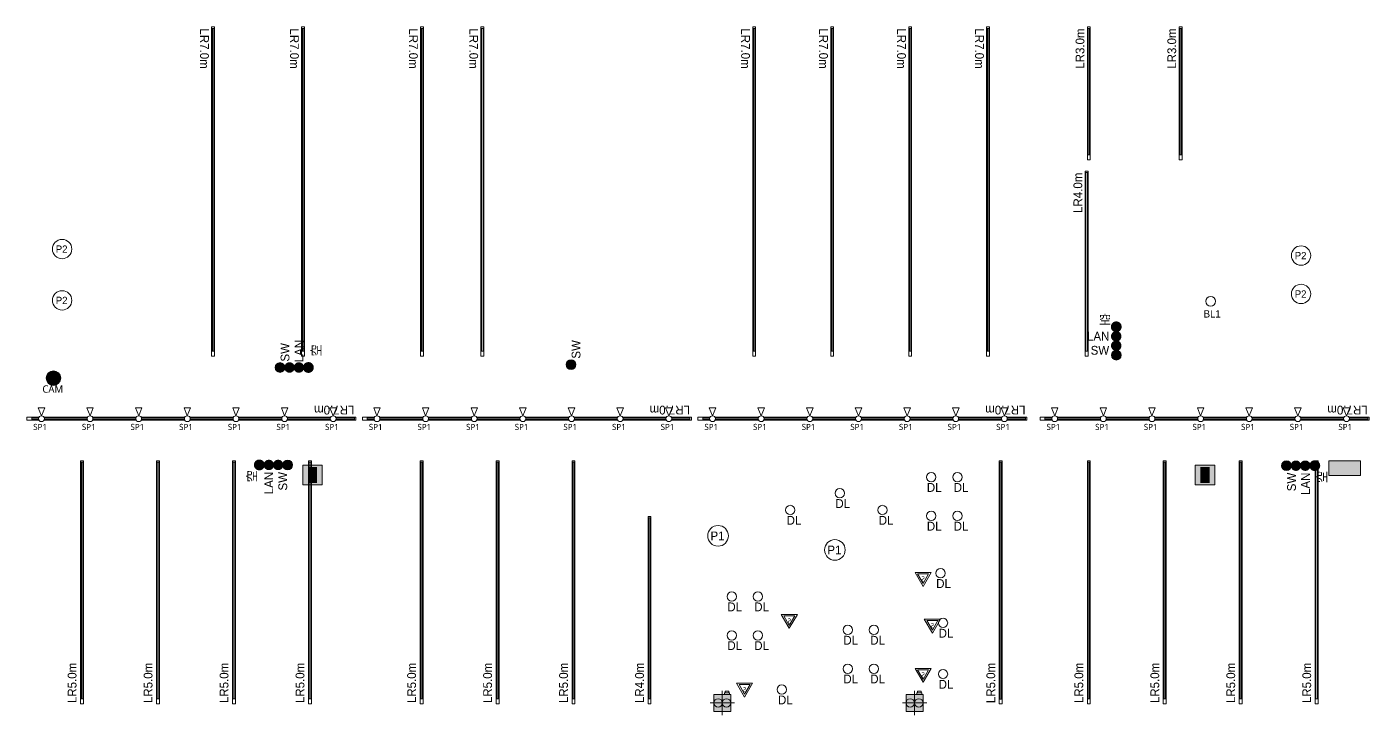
# Model space of a CAD drawing. Header units: millimetres. Extents: x -376000 to 292178, y -193032 to 188048.
# Drawn here: x -204988 to -177388, y 56569 to 70715 of the extents above; entities that cross this region are included whole.
import ezdxf

# ---------------------------------------------------------------- set-up
doc = ezdxf.new("R2010")
doc.units = ezdxf.units.MM
doc.layers.add('04_0.10', color=7, linetype='Continuous', lineweight=9, true_color=0x0099ff)
for name, color, linetype, lineweight in [('07_文字・記号', 7, 'Continuous', 9), ('_セキュリティー (2D)', 7, 'Continuous', 5), ('_天井プロット (2D)', 7, 'Continuous', 5), ('一般', 7, 'Continuous', 5)]:
    doc.layers.add(name, color=color, linetype=linetype, lineweight=lineweight)
doc.styles.add('Yu Gothic UI', font='Yu Gothic UI.ttf')
doc.styles.add('Yu Gothic UI (bold)', font='Yu Gothic UI.ttf')
doc.styles.add('ＭＳ Ｐゴシック', font='MS PGothic.ttf')

# ---------------------------------------------------------------- blocks, each defined once
blk = doc.blocks.new('LR4m')
at = {"layer": '07_文字・記号', "color": 160, "linetype": 'Continuous', "lineweight": 5, "true_color": 0x003dff, "transparency": 33554687, "flags": 128}
for points in [[(48, 4945), (48, 5045), (108, 5045), (108, 4945)], [(48, -1690), (48, 4945), (108, 4945), (108, -1690)], [(62, -1690), (62, 4945), (92, 4945), (92, -1690)], [(48, -1720), (48, -1690), (108, -1690), (108, -1720)]]:
    blk.add_lwpolyline(points, close=True, dxfattribs=at)
at = {"layer": '07_文字・記号', "color": 160, "true_color": 0x003dff, "insert": (257, -1275), "char_height": 180.9, "attachment_point": 5, "rotation": 90, "line_spacing_factor": 1.007907, "style": 'ＭＳ Ｐゴシック'}
blk.add_mtext('LR7.0m', dxfattribs=at)
blk = doc.blocks.new('グループ-1184')
at = {"color": 255}
blk.add_wipeout([(67, 218), (-67, 218), (0, 52)], dxfattribs=at).dxf.layer = '07_文字・記号'
at = {"layer": '07_文字・記号', "color": 160, "true_color": 0x003dff, "flags": 128}
blk.add_lwpolyline([(67, 218), (-67, 218), (0, 52)], close=True, dxfattribs=at)
at = {"color": 255}
blk.add_wipeout([(38, -55), (33, -58), (28, -61), (23, -64), (17, -66), (11, -67), (5, -68), (0, -68), (-6, -68), (-12, -67), (-18, -66), (-23, -64), (-29, -61), (-34, -58), (-38, -54), (-43, -50), (-47, -46), (-50, -41), (-53, -36), (-56, -31), (-58, -25), (-59, -20), (-60, -14), (-60, -8), (-60, -2), (-59, 4), (-57, 10), (-55, 15), (-53, 20), (-50, 25), (-46, 30), (-42, 34), (-38, 38), (-33, 42), (-28, 45), (-23, 47), (-17, 49), (-11, 51), (-5, 51), (0, 52), (6, 51), (12, 50), (18, 49), (23, 47), (29, 44), (34, 41), (38, 38), (43, 34), (47, 29), (50, 25), (53, 20), (56, 14), (58, 9), (59, 3), (60, -3), (60, -9), (60, -15), (59, -20), (57, -26), (55, -32), (53, -37), (50, -42), (46, -47), (42, -51)], dxfattribs=at).dxf.layer = '07_文字・記号'
at = {"layer": '07_文字・記号', "color": 160, "true_color": 0x003dff}
blk.add_circle((0, -8), 60, dxfattribs=at)
blk = doc.blocks.new('照明(スポット)-1')
at = {"layer": '07_文字・記号', "color": 160, "true_color": 0x003dff, "transparency": 33554687, "insert": (-168, -114), "char_height": 125.6, "attachment_point": 1, "line_spacing_factor": 1.03018, "style": 'Yu Gothic UI (bold)'}
blk.add_mtext('SP1', dxfattribs=at)
at = {"layer": '07_文字・記号', "color": 160, "true_color": 0x003dff}
blk.add_blockref('グループ-1184', (0, 0), dxfattribs=at)
blk = doc.blocks.new('換気扇(新規)')
at = {"layer": '07_文字・記号', "linetype": 'Continuous', "lineweight": 0, "true_color": 0x02abea, "transparency": 33554687}
blk.add_hatch(color=140, dxfattribs=at).paths.add_polyline_path([(-175, 175), (175, 175), (175, -175), (-175, -175)])
at = {"layer": '07_文字・記号', "color": 7, "linetype": 'Continuous', "lineweight": 5, "transparency": 33554687}
for p, q in [((0, 250), (0, -250)), ((250, 0), (-250, 0))]:
    blk.add_line(p, q, dxfattribs=at)
at = {"layer": '07_文字・記号', "color": 7, "linetype": 'Continuous', "lineweight": 5, "transparency": 33554687, "flags": 128}
for points in [[(-175, 175), (175, 175), (175, -175), (-175, -175)], [(48, -175), (148, -175), (148, -208), (48, -208)], [(60, -208), (136, -208), (136, -242), (60, -242)]]:
    blk.add_lwpolyline(points, close=True, dxfattribs=at)
at = {"layer": '07_文字・記号', "color": 7, "linetype": 'Continuous', "lineweight": 5, "transparency": 33554687}
for centre in [(-88, 0), (88, 0)]:
    blk.add_circle(centre, 87.5, dxfattribs=at)
blk = doc.blocks.new('人感センサー')
at = {"layer": '07_文字・記号', "color": 160, "true_color": 0x003dff, "flags": 128}
for points in [[(0, -184), (165, 101), (-165, 101)], [(0, -124), (113, 71), (-113, 71)]]:
    blk.add_lwpolyline(points, close=True, dxfattribs=at)
at = {"layer": '07_文字・記号', "color": 160, "true_color": 0x003dff, "insert": (-38, -84), "char_height": 101, "attachment_point": 7, "line_spacing_factor": 1.029757, "style": 'Yu Gothic UI (bold)'}
blk.add_mtext('S', dxfattribs=at)
blk = doc.blocks.new('グループ-1299')
at = {"layer": '07_文字・記号', "color": 160, "linetype": 'Continuous', "lineweight": 5, "true_color": 0x003dff, "transparency": 33554687, "flags": 128}
for points in [[(-183166, 67750), (-183166, 67720), (-183226, 67720), (-183226, 67750)], [(-183166, 67720), (-183166, 64050), (-183226, 64050), (-183226, 67720)], [(-183181, 67720), (-183181, 64050), (-183211, 64050), (-183211, 67720)], [(-183166, 64050), (-183166, 63950), (-183226, 63950), (-183226, 64050)]]:
    blk.add_lwpolyline(points, close=True, dxfattribs=at)
at = {"layer": '07_文字・記号', "color": 160, "true_color": 0x003dff, "insert": (-183376, 67305), "char_height": 180.9, "attachment_point": 5, "rotation": 90, "line_spacing_factor": 1.007907, "style": 'ＭＳ Ｐゴシック'}
blk.add_mtext('LR4.0m', dxfattribs=at)
blk = doc.blocks.new('グループ-1192')
at = {"layer": '07_文字・記号', "color": 160, "linetype": 'Continuous', "lineweight": 5, "true_color": 0x003dff, "transparency": 33554687, "flags": 128}
for points in [[(99, 1365), (99, 1335), (39, 1335), (39, 1365)], [(99, 1335), (99, -1265), (39, -1265), (39, 1335)], [(84, 1335), (84, -1265), (54, -1265), (54, 1335)], [(99, -1265), (99, -1365), (39, -1365), (39, -1265)]]:
    blk.add_lwpolyline(points, close=True, dxfattribs=at)
at = {"layer": '07_文字・記号', "color": 160, "true_color": 0x003dff, "insert": (-111, 920), "char_height": 180.9, "attachment_point": 5, "rotation": 90, "line_spacing_factor": 1.007907, "style": 'ＭＳ Ｐゴシック'}
blk.add_mtext('LR3.0m', dxfattribs=at)
blk = doc.blocks.new('シンボル-4')
at = {"layer": '07_文字・記号', "color": 7}
blk.add_blockref('グループ-1192', (0, 0), dxfattribs=at)
blk = doc.blocks.new('シンボル-7')
at = {"layer": '07_文字・記号', "color": 160, "true_color": 0x0036e9}
blk.add_circle((0, 0), 199, dxfattribs=at)
blk.add_circle((0, 0), 199, dxfattribs=at)
blk.add_circle((0, 0), 199, dxfattribs=at)
blk.add_circle((0, 0), 199, dxfattribs=at)
at = {"layer": '07_文字・記号', "color": 160, "true_color": 0x0036e9, "insert": (-130, 74), "char_height": 150.8, "attachment_point": 1, "line_spacing_factor": 1.006498, "style": 'ＭＳ Ｐゴシック'}
blk.add_mtext('P2', dxfattribs=at)
blk.add_mtext('P2', dxfattribs=at)
blk = doc.blocks.new('グループ-1300')
at = {"layer": '07_文字・記号', "color": 160, "linetype": 'Continuous', "lineweight": 5, "true_color": 0x003dff, "transparency": 33554687, "flags": 128}
for points in [[(-203822, 61796), (-203822, 61766), (-203882, 61766), (-203882, 61796)], [(-203822, 61766), (-203822, 56901), (-203882, 56901), (-203882, 61766)], [(-203837, 61766), (-203837, 56901), (-203867, 56901), (-203867, 61766)], [(-203822, 56901), (-203822, 56801), (-203882, 56801), (-203882, 56901)]]:
    blk.add_lwpolyline(points, close=True, dxfattribs=at)
at = {"layer": '07_文字・記号', "color": 160, "true_color": 0x003dff, "insert": (-204056, 57231), "char_height": 180.9, "attachment_point": 5, "rotation": 90, "line_spacing_factor": 1.007907, "style": 'ＭＳ Ｐゴシック'}
blk.add_mtext('LR5.0m', dxfattribs=at)
blk = doc.blocks.new('グループ-1301')
at = {"layer": '07_文字・記号', "color": 160, "linetype": 'Continuous', "lineweight": 5, "true_color": 0x003dff, "transparency": 33554687, "flags": 128}
for points in [[(-202260, 61796), (-202260, 61766), (-202320, 61766), (-202320, 61796)], [(-202260, 61766), (-202260, 56901), (-202320, 56901), (-202320, 61766)], [(-202275, 61766), (-202275, 56901), (-202305, 56901), (-202305, 61766)], [(-202260, 56901), (-202260, 56801), (-202320, 56801), (-202320, 56901)]]:
    blk.add_lwpolyline(points, close=True, dxfattribs=at)
at = {"layer": '07_文字・記号', "color": 160, "true_color": 0x003dff, "insert": (-202494, 57231), "char_height": 180.9, "attachment_point": 5, "rotation": 90, "line_spacing_factor": 1.007907, "style": 'ＭＳ Ｐゴシック'}
blk.add_mtext('LR5.0m', dxfattribs=at)
blk = doc.blocks.new('グループ-1302')
at = {"layer": '07_文字・記号', "color": 160, "linetype": 'Continuous', "lineweight": 5, "true_color": 0x003dff, "transparency": 33554687, "flags": 128}
for points in [[(-200698, 61796), (-200698, 61766), (-200758, 61766), (-200758, 61796)], [(-200698, 61766), (-200698, 56901), (-200758, 56901), (-200758, 61766)], [(-200713, 61766), (-200713, 56901), (-200743, 56901), (-200743, 61766)], [(-200698, 56901), (-200698, 56801), (-200758, 56801), (-200758, 56901)]]:
    blk.add_lwpolyline(points, close=True, dxfattribs=at)
at = {"layer": '07_文字・記号', "color": 160, "true_color": 0x003dff, "insert": (-200932, 57231), "char_height": 180.9, "attachment_point": 5, "rotation": 90, "line_spacing_factor": 1.007907, "style": 'ＭＳ Ｐゴシック'}
blk.add_mtext('LR5.0m', dxfattribs=at)
blk = doc.blocks.new('グループ-1303')
at = {"layer": '07_文字・記号', "color": 160, "linetype": 'Continuous', "lineweight": 5, "true_color": 0x003dff, "transparency": 33554687, "flags": 128}
for points in [[(-199136, 61796), (-199136, 61766), (-199196, 61766), (-199196, 61796)], [(-199136, 61766), (-199136, 56901), (-199196, 56901), (-199196, 61766)], [(-199151, 61766), (-199151, 56901), (-199181, 56901), (-199181, 61766)], [(-199136, 56901), (-199136, 56801), (-199196, 56801), (-199196, 56901)]]:
    blk.add_lwpolyline(points, close=True, dxfattribs=at)
at = {"layer": '07_文字・記号', "color": 160, "true_color": 0x003dff, "insert": (-199370, 57231), "char_height": 180.9, "attachment_point": 5, "rotation": 90, "line_spacing_factor": 1.007907, "style": 'ＭＳ Ｐゴシック'}
blk.add_mtext('LR5.0m', dxfattribs=at)
blk = doc.blocks.new('グループ-1304')
at = {"layer": '07_文字・記号', "color": 160, "linetype": 'Continuous', "lineweight": 5, "true_color": 0x003dff, "transparency": 33554687, "flags": 128}
for points in [[(-196841, 61796), (-196841, 61766), (-196901, 61766), (-196901, 61796)], [(-196841, 61766), (-196841, 56901), (-196901, 56901), (-196901, 61766)], [(-196856, 61766), (-196856, 56901), (-196886, 56901), (-196886, 61766)], [(-196841, 56901), (-196841, 56801), (-196901, 56801), (-196901, 56901)]]:
    blk.add_lwpolyline(points, close=True, dxfattribs=at)
at = {"layer": '07_文字・記号', "color": 160, "true_color": 0x003dff, "insert": (-197075, 57231), "char_height": 180.9, "attachment_point": 5, "rotation": 90, "line_spacing_factor": 1.007907, "style": 'ＭＳ Ｐゴシック'}
blk.add_mtext('LR5.0m', dxfattribs=at)
blk = doc.blocks.new('グループ-1305')
at = {"layer": '07_文字・記号', "color": 160, "linetype": 'Continuous', "lineweight": 5, "true_color": 0x003dff, "transparency": 33554687, "flags": 128}
for points in [[(-195279, 61796), (-195279, 61766), (-195339, 61766), (-195339, 61796)], [(-195279, 61766), (-195279, 56901), (-195339, 56901), (-195339, 61766)], [(-195294, 61766), (-195294, 56901), (-195324, 56901), (-195324, 61766)], [(-195279, 56901), (-195279, 56801), (-195339, 56801), (-195339, 56901)]]:
    blk.add_lwpolyline(points, close=True, dxfattribs=at)
at = {"layer": '07_文字・記号', "color": 160, "true_color": 0x003dff, "insert": (-195513, 57231), "char_height": 180.9, "attachment_point": 5, "rotation": 90, "line_spacing_factor": 1.007907, "style": 'ＭＳ Ｐゴシック'}
blk.add_mtext('LR5.0m', dxfattribs=at)
blk = doc.blocks.new('グループ-1306')
at = {"layer": '07_文字・記号', "color": 160, "linetype": 'Continuous', "lineweight": 5, "true_color": 0x003dff, "transparency": 33554687, "flags": 128}
for points in [[(-192155, 60654), (-192155, 60624), (-192215, 60624), (-192215, 60654)], [(-192155, 60624), (-192155, 56901), (-192215, 56901), (-192215, 60624)], [(-192170, 60624), (-192170, 56901), (-192200, 56901), (-192200, 60624)], [(-192155, 56901), (-192155, 56801), (-192215, 56801), (-192215, 56901)]]:
    blk.add_lwpolyline(points, close=True, dxfattribs=at)
at = {"layer": '07_文字・記号', "color": 160, "true_color": 0x003dff, "insert": (-192389, 57231), "char_height": 180.9, "attachment_point": 5, "rotation": 90, "line_spacing_factor": 1.007907, "style": 'ＭＳ Ｐゴシック'}
blk.add_mtext('LR4.0m', dxfattribs=at)
blk = doc.blocks.new('グループ-1307')
at = {"layer": '07_文字・記号', "color": 160, "linetype": 'Continuous', "lineweight": 5, "true_color": 0x003dff, "transparency": 33554687, "flags": 128}
for points in [[(-193717, 61796), (-193717, 61766), (-193777, 61766), (-193777, 61796)], [(-193717, 61766), (-193717, 56901), (-193777, 56901), (-193777, 61766)], [(-193732, 61766), (-193732, 56901), (-193762, 56901), (-193762, 61766)], [(-193717, 56901), (-193717, 56801), (-193777, 56801), (-193777, 56901)]]:
    blk.add_lwpolyline(points, close=True, dxfattribs=at)
at = {"layer": '07_文字・記号', "color": 160, "true_color": 0x003dff, "insert": (-193951, 57231), "char_height": 180.9, "attachment_point": 5, "rotation": 90, "line_spacing_factor": 1.007907, "style": 'ＭＳ Ｐゴシック'}
blk.add_mtext('LR5.0m', dxfattribs=at)
blk = doc.blocks.new('グループ-1308')
at = {"layer": '07_文字・記号', "color": 160, "linetype": 'Continuous', "lineweight": 5, "true_color": 0x003dff, "transparency": 33554687, "flags": 128}
for points in [[(-184932, 61795), (-184932, 61765), (-184992, 61765), (-184992, 61795)], [(-184932, 61765), (-184932, 56900), (-184992, 56900), (-184992, 61765)], [(-184947, 61765), (-184947, 56900), (-184977, 56900), (-184977, 61765)], [(-184932, 56900), (-184932, 56800), (-184992, 56800), (-184992, 56900)]]:
    blk.add_lwpolyline(points, close=True, dxfattribs=at)
at = {"layer": '07_文字・記号', "color": 160, "true_color": 0x003dff, "insert": (-185166, 57230), "char_height": 180.9, "attachment_point": 5, "rotation": 90, "line_spacing_factor": 1.007907, "style": 'ＭＳ Ｐゴシック'}
blk.add_mtext('LR5.0m', dxfattribs=at)
blk = doc.blocks.new('グループ-1309')
at = {"layer": '07_文字・記号', "color": 160, "linetype": 'Continuous', "lineweight": 5, "true_color": 0x003dff, "transparency": 33554687, "flags": 128}
for points in [[(-183122, 61796), (-183122, 61766), (-183182, 61766), (-183182, 61796)], [(-183122, 61766), (-183122, 56901), (-183182, 56901), (-183182, 61766)], [(-183137, 61766), (-183137, 56901), (-183167, 56901), (-183167, 61766)], [(-183122, 56901), (-183122, 56801), (-183182, 56801), (-183182, 56901)]]:
    blk.add_lwpolyline(points, close=True, dxfattribs=at)
at = {"layer": '07_文字・記号', "color": 160, "true_color": 0x003dff, "insert": (-183356, 57231), "char_height": 180.9, "attachment_point": 5, "rotation": 90, "line_spacing_factor": 1.007907, "style": 'ＭＳ Ｐゴシック'}
blk.add_mtext('LR5.0m', dxfattribs=at)
blk = doc.blocks.new('グループ-1310')
at = {"layer": '07_文字・記号', "color": 160, "linetype": 'Continuous', "lineweight": 5, "true_color": 0x003dff, "transparency": 33554687, "flags": 128}
for points in [[(-181560, 61796), (-181560, 61766), (-181620, 61766), (-181620, 61796)], [(-181560, 61766), (-181560, 56901), (-181620, 56901), (-181620, 61766)], [(-181575, 61766), (-181575, 56901), (-181605, 56901), (-181605, 61766)], [(-181560, 56901), (-181560, 56801), (-181620, 56801), (-181620, 56901)]]:
    blk.add_lwpolyline(points, close=True, dxfattribs=at)
at = {"layer": '07_文字・記号', "color": 160, "true_color": 0x003dff, "insert": (-181794, 57231), "char_height": 180.9, "attachment_point": 5, "rotation": 90, "line_spacing_factor": 1.007907, "style": 'ＭＳ Ｐゴシック'}
blk.add_mtext('LR5.0m', dxfattribs=at)
blk = doc.blocks.new('グループ-1311')
at = {"layer": '07_文字・記号', "color": 160, "linetype": 'Continuous', "lineweight": 5, "true_color": 0x003dff, "transparency": 33554687, "flags": 128}
for points in [[(-179998, 61796), (-179998, 61766), (-180058, 61766), (-180058, 61796)], [(-179998, 61766), (-179998, 56901), (-180058, 56901), (-180058, 61766)], [(-180013, 61766), (-180013, 56901), (-180043, 56901), (-180043, 61766)], [(-179998, 56901), (-179998, 56801), (-180058, 56801), (-180058, 56901)]]:
    blk.add_lwpolyline(points, close=True, dxfattribs=at)
at = {"layer": '07_文字・記号', "color": 160, "true_color": 0x003dff, "insert": (-180232, 57231), "char_height": 180.9, "attachment_point": 5, "rotation": 90, "line_spacing_factor": 1.007907, "style": 'ＭＳ Ｐゴシック'}
blk.add_mtext('LR5.0m', dxfattribs=at)
blk = doc.blocks.new('グループ-1312')
at = {"layer": '07_文字・記号', "color": 160, "linetype": 'Continuous', "lineweight": 5, "true_color": 0x003dff, "transparency": 33554687, "flags": 128}
for points in [[(-178436, 61796), (-178436, 61766), (-178496, 61766), (-178496, 61796)], [(-178436, 61766), (-178436, 56901), (-178496, 56901), (-178496, 61766)], [(-178451, 61766), (-178451, 56901), (-178481, 56901), (-178481, 61766)], [(-178436, 56901), (-178436, 56801), (-178496, 56801), (-178496, 56901)]]:
    blk.add_lwpolyline(points, close=True, dxfattribs=at)
at = {"layer": '07_文字・記号', "color": 160, "true_color": 0x003dff, "insert": (-178670, 57231), "char_height": 180.9, "attachment_point": 5, "rotation": 90, "line_spacing_factor": 1.007907, "style": 'ＭＳ Ｐゴシック'}
blk.add_mtext('LR5.0m', dxfattribs=at)
blk = doc.blocks.new('2口コンセント')
at = {"layer": '07_文字・記号', "linetype": 'Continuous', "lineweight": 0, "true_color": 0x63c3ff}
blk.add_hatch(color=151, dxfattribs=at).paths.add_polyline_path([(96, 0), (96, -6), (95, -13), (94, -19), (93, -25), (91, -31), (89, -37), (86, -42), (83, -48), (80, -53), (76, -59), (72, -63), (68, -68), (63, -72), (59, -76), (53, -80), (48, -83), (42, -86), (37, -89), (31, -91), (25, -93), (19, -94), (13, -95), (6, -96), (0, -96), (-6, -96), (-13, -95), (-19, -94), (-25, -93), (-31, -91), (-37, -89), (-42, -86), (-48, -83), (-53, -80), (-59, -76), (-63, -72), (-68, -68), (-72, -63), (-76, -59), (-80, -53), (-83, -48), (-86, -42), (-89, -37), (-91, -31), (-93, -25), (-94, -19), (-95, -13), (-96, -6), (-96, 0), (-96, 6), (-95, 13), (-94, 19), (-93, 25), (-91, 31), (-89, 37), (-86, 42), (-83, 48), (-80, 53), (-76, 59), (-72, 63), (-68, 68), (-63, 72), (-59, 76), (-53, 80), (-48, 83), (-42, 86), (-37, 89), (-31, 91), (-25, 93), (-19, 94), (-13, 95), (-6, 96), (0, 96), (6, 96), (13, 95), (19, 94), (25, 93), (31, 91), (37, 89), (42, 86), (48, 83), (53, 80), (59, 76), (63, 72), (68, 68), (72, 63), (76, 59), (80, 53), (83, 48), (86, 42), (89, 37), (91, 31), (93, 25), (94, 19), (95, 13), (96, 6)])
at = {"layer": '07_文字・記号', "linetype": 'Continuous', "lineweight": 0}
h = blk.add_hatch(color=7, dxfattribs=at)
edge = h.paths.add_edge_path()
edge.add_arc((0, 0), 96, 27.8181, 90)
edge.add_arc((0, 0), 96, 90, 152.1819)
edge.add_line((-85, 45), (85, 45))
at = {"layer": '07_文字・記号', "color": 7, "linetype": 'Continuous', "lineweight": 5}
for p, q in [((-32, 45), (-32, -91)), ((32, 45), (32, -91))]:
    blk.add_line(p, q, dxfattribs=at)
at = {"layer": '07_文字・記号', "color": 7, "linetype": 'Continuous', "lineweight": 5, "flags": 128}
blk.add_lwpolyline([(85, 45, 0.278179), (0, 96, 0.278179), (-85, 45), (85, 45)], format="xyb", close=True, dxfattribs=at)
at = {"layer": '07_文字・記号', "color": 7, "linetype": 'Continuous', "lineweight": 5}
blk.add_open_spline([(96, 0), (96, -26), (70, -70), (26, -96), (-26, -96), (-70, -70), (-96, -26), (-96, 26), (-70, 70), (-26, 96), (26, 96), (70, 70), (96, 26), (96, 0)], degree=2, dxfattribs=at)
blk = doc.blocks.new('グループ-1319')
at = {"layer": '07_文字・記号', "linetype": 'Continuous', "lineweight": 0, "true_color": 0x63c3ff}
blk.add_hatch(color=151, dxfattribs=at).paths.add_polyline_path([(-182588, 64258), (-182594, 64259), (-182600, 64259), (-182606, 64260), (-182613, 64262), (-182618, 64263), (-182624, 64266), (-182630, 64268), (-182636, 64271), (-182641, 64275), (-182646, 64278), (-182651, 64282), (-182656, 64287), (-182660, 64291), (-182664, 64296), (-182667, 64301), (-182671, 64306), (-182674, 64312), (-182676, 64318), (-182679, 64324), (-182680, 64330), (-182682, 64336), (-182683, 64342), (-182683, 64348), (-182684, 64354), (-182683, 64361), (-182683, 64367), (-182682, 64373), (-182680, 64379), (-182679, 64385), (-182676, 64391), (-182674, 64397), (-182671, 64402), (-182667, 64408), (-182664, 64413), (-182660, 64418), (-182656, 64422), (-182651, 64427), (-182646, 64431), (-182641, 64434), (-182636, 64438), (-182630, 64441), (-182624, 64443), (-182618, 64445), (-182613, 64447), (-182606, 64449), (-182600, 64450), (-182594, 64450), (-182588, 64450), (-182581, 64450), (-182575, 64450), (-182569, 64449), (-182563, 64447), (-182557, 64445), (-182551, 64443), (-182545, 64441), (-182540, 64438), (-182534, 64434), (-182529, 64431), (-182524, 64427), (-182520, 64422), (-182516, 64418), (-182512, 64413), (-182508, 64408), (-182505, 64402), (-182502, 64397), (-182499, 64391), (-182497, 64385), (-182495, 64379), (-182493, 64373), (-182492, 64367), (-182492, 64361), (-182492, 64354), (-182492, 64348), (-182492, 64342), (-182493, 64336), (-182495, 64330), (-182497, 64324), (-182499, 64318), (-182502, 64312), (-182505, 64306), (-182508, 64301), (-182512, 64296), (-182516, 64291), (-182520, 64287), (-182524, 64282), (-182529, 64278), (-182534, 64275), (-182540, 64271), (-182545, 64268), (-182551, 64266), (-182557, 64263), (-182563, 64262), (-182569, 64260), (-182575, 64259), (-182581, 64259)])
at = {"layer": '07_文字・記号', "linetype": 'Continuous', "lineweight": 0}
h = blk.add_hatch(color=7, dxfattribs=at)
edge = h.paths.add_edge_path()
edge.add_arc((-182588, 64354), 96, 297.8181, 360)
edge.add_arc((-182588, 64354), 96, 0, 62.1819)
edge.add_line((-182543, 64439), (-182543, 64270))
at = {"layer": '07_文字・記号', "color": 7, "linetype": 'Continuous', "lineweight": 5, "flags": 128}
blk.add_lwpolyline([(-182543, 64270, 0.278179), (-182492, 64354, 0.278179), (-182543, 64439), (-182543, 64270)], format="xyb", close=True, dxfattribs=at)
at = {"layer": '07_文字・記号', "color": 7, "linetype": 'Continuous', "lineweight": 5, "transparency": 33554687}
blk.add_circle((-182588, 64354), 44.8, dxfattribs=at)
at = {"layer": '07_文字・記号', "color": 7, "linetype": 'Continuous', "lineweight": 5}
blk.add_open_spline([(-182588, 64258), (-182613, 64258), (-182658, 64284), (-182684, 64329), (-182684, 64380), (-182658, 64425), (-182613, 64450), (-182562, 64450), (-182517, 64425), (-182492, 64380), (-182492, 64329), (-182517, 64284), (-182562, 64258), (-182588, 64258)], degree=2, dxfattribs=at)
at = {"layer": '一般', "color": 7, "transparency": 33554687, "insert": (-183189, 64447), "char_height": 180.9, "attachment_point": 1, "line_spacing_factor": 1.007907, "style": 'ＭＳ Ｐゴシック'}
blk.add_mtext('LAN', dxfattribs=at)
blk = doc.blocks.new('グループ-1320')
at = {"layer": '07_文字・記号', "linetype": 'Continuous', "lineweight": 0, "true_color": 0x63c3ff}
blk.add_hatch(color=151, dxfattribs=at).paths.add_polyline_path([(-182588, 64450), (-182594, 64451), (-182601, 64451), (-182607, 64452), (-182614, 64454), (-182620, 64456), (-182626, 64458), (-182632, 64461), (-182638, 64464), (-182643, 64467), (-182649, 64471), (-182654, 64475), (-182658, 64480), (-182663, 64484), (-182667, 64489), (-182671, 64495), (-182674, 64500), (-182677, 64506), (-182680, 64512), (-182682, 64518), (-182684, 64525), (-182686, 64531), (-182687, 64537), (-182687, 64544), (-182688, 64550), (-182687, 64557), (-182687, 64564), (-182686, 64570), (-182684, 64576), (-182682, 64583), (-182680, 64589), (-182677, 64595), (-182674, 64600), (-182671, 64606), (-182667, 64611), (-182663, 64616), (-182658, 64621), (-182654, 64626), (-182649, 64630), (-182643, 64634), (-182638, 64637), (-182632, 64640), (-182626, 64643), (-182620, 64645), (-182614, 64647), (-182607, 64649), (-182601, 64650), (-182594, 64650), (-182588, 64650), (-182581, 64650), (-182575, 64650), (-182568, 64649), (-182562, 64647), (-182556, 64645), (-182550, 64643), (-182544, 64640), (-182538, 64637), (-182532, 64634), (-182527, 64630), (-182522, 64626), (-182517, 64621), (-182513, 64616), (-182508, 64611), (-182505, 64606), (-182501, 64600), (-182498, 64595), (-182495, 64589), (-182493, 64583), (-182491, 64576), (-182490, 64570), (-182489, 64564), (-182488, 64557), (-182488, 64550), (-182488, 64544), (-182489, 64537), (-182490, 64531), (-182491, 64525), (-182493, 64518), (-182495, 64512), (-182498, 64506), (-182501, 64500), (-182505, 64495), (-182508, 64489), (-182513, 64484), (-182517, 64480), (-182522, 64475), (-182527, 64471), (-182532, 64467), (-182538, 64464), (-182544, 64461), (-182550, 64458), (-182556, 64456), (-182562, 64454), (-182568, 64452), (-182575, 64451), (-182581, 64451)])
at = {"layer": '07_文字・記号', "color": 7, "lineweight": 5}
blk.add_open_spline([(-182588, 64450), (-182614, 64450), (-182661, 64477), (-182688, 64524), (-182688, 64577), (-182661, 64624), (-182614, 64650), (-182561, 64650), (-182514, 64624), (-182488, 64577), (-182488, 64524), (-182514, 64477), (-182561, 64450), (-182588, 64450)], degree=2, dxfattribs=at)
at = {"layer": '一般', "color": 7, "transparency": 33554687, "insert": (-182942, 64789), "char_height": 181, "attachment_point": 1, "line_spacing_factor": 1.007907, "style": 'ＭＳ Ｐゴシック'}
blk.add_mtext('空', dxfattribs=at)
blk = doc.blocks.new('グループ-1321')
at = {"layer": '07_文字・記号', "linetype": 'Continuous', "lineweight": 0, "true_color": 0x63c3ff}
blk.add_hatch(color=151, dxfattribs=at).paths.add_polyline_path([(-178797, 61696), (-178797, 61690), (-178796, 61683), (-178795, 61677), (-178794, 61671), (-178792, 61665), (-178790, 61659), (-178787, 61654), (-178784, 61648), (-178781, 61643), (-178777, 61638), (-178773, 61633), (-178769, 61628), (-178764, 61624), (-178760, 61620), (-178754, 61616), (-178749, 61613), (-178743, 61610), (-178738, 61607), (-178732, 61605), (-178726, 61603), (-178720, 61602), (-178714, 61601), (-178707, 61600), (-178701, 61600), (-178695, 61600), (-178688, 61601), (-178682, 61602), (-178676, 61603), (-178670, 61605), (-178664, 61607), (-178659, 61610), (-178653, 61613), (-178648, 61616), (-178643, 61620), (-178638, 61624), (-178633, 61628), (-178629, 61633), (-178625, 61638), (-178621, 61643), (-178618, 61648), (-178615, 61654), (-178612, 61659), (-178610, 61665), (-178608, 61671), (-178607, 61677), (-178606, 61683), (-178605, 61690), (-178605, 61696), (-178605, 61702), (-178606, 61709), (-178607, 61715), (-178608, 61721), (-178610, 61727), (-178612, 61733), (-178615, 61738), (-178618, 61744), (-178621, 61749), (-178625, 61755), (-178629, 61759), (-178633, 61764), (-178638, 61768), (-178643, 61772), (-178648, 61776), (-178653, 61779), (-178659, 61782), (-178664, 61785), (-178670, 61787), (-178676, 61789), (-178682, 61790), (-178688, 61791), (-178695, 61792), (-178701, 61792), (-178707, 61792), (-178714, 61791), (-178720, 61790), (-178726, 61789), (-178732, 61787), (-178738, 61785), (-178743, 61782), (-178749, 61779), (-178754, 61776), (-178760, 61772), (-178764, 61768), (-178769, 61764), (-178773, 61759), (-178777, 61755), (-178781, 61749), (-178784, 61744), (-178787, 61738), (-178790, 61733), (-178792, 61727), (-178794, 61721), (-178795, 61715), (-178796, 61709), (-178797, 61702)])
at = {"layer": '07_文字・記号', "linetype": 'Continuous', "lineweight": 0}
h = blk.add_hatch(color=7, dxfattribs=at)
edge = h.paths.add_edge_path()
edge.add_arc((-178701, 61696), 96, 90, 152.1819, ccw=False)
edge.add_arc((-178701, 61696), 96, 27.8181, 90, ccw=False)
edge.add_line((-178616, 61741), (-178786, 61741))
at = {"layer": '07_文字・記号', "color": 7, "linetype": 'Continuous', "lineweight": 5, "flags": 128}
blk.add_lwpolyline([(-178786, 61741, -0.278179), (-178701, 61792, -0.278179), (-178616, 61741), (-178786, 61741)], format="xyb", close=True, dxfattribs=at)
at = {"layer": '07_文字・記号', "color": 7, "linetype": 'Continuous', "lineweight": 5, "transparency": 33554687}
blk.add_circle((-178701, 61696), 44.8, dxfattribs=at)
at = {"layer": '07_文字・記号', "color": 7, "linetype": 'Continuous', "lineweight": 5}
blk.add_open_spline([(-178797, 61696), (-178797, 61670), (-178771, 61626), (-178727, 61600), (-178675, 61600), (-178631, 61626), (-178605, 61670), (-178605, 61722), (-178631, 61766), (-178675, 61792), (-178727, 61792), (-178771, 61766), (-178797, 61722), (-178797, 61696)], degree=2, dxfattribs=at)
at = {"layer": '一般', "color": 7, "transparency": 33554687, "insert": (-178787, 61094), "char_height": 180.9, "attachment_point": 1, "rotation": 90, "line_spacing_factor": 1.007907, "style": 'ＭＳ Ｐゴシック'}
blk.add_mtext('LAN', dxfattribs=at)
blk = doc.blocks.new('グループ-1322')
at = {"layer": '07_文字・記号', "linetype": 'Continuous', "lineweight": 0, "true_color": 0x63c3ff}
blk.add_hatch(color=151, dxfattribs=at).paths.add_polyline_path([(-178605, 61696), (-178605, 61689), (-178604, 61683), (-178603, 61676), (-178602, 61670), (-178600, 61664), (-178598, 61658), (-178595, 61652), (-178592, 61646), (-178588, 61640), (-178584, 61635), (-178580, 61630), (-178576, 61625), (-178571, 61621), (-178566, 61617), (-178561, 61613), (-178555, 61609), (-178549, 61606), (-178543, 61604), (-178537, 61601), (-178531, 61599), (-178525, 61598), (-178518, 61597), (-178512, 61596), (-178505, 61596), (-178498, 61596), (-178492, 61597), (-178485, 61598), (-178479, 61599), (-178473, 61601), (-178467, 61604), (-178461, 61606), (-178455, 61609), (-178449, 61613), (-178444, 61617), (-178439, 61621), (-178434, 61625), (-178430, 61630), (-178426, 61635), (-178422, 61640), (-178418, 61646), (-178415, 61652), (-178413, 61658), (-178410, 61664), (-178408, 61670), (-178407, 61676), (-178406, 61683), (-178405, 61689), (-178405, 61696), (-178405, 61703), (-178406, 61709), (-178407, 61716), (-178408, 61722), (-178410, 61728), (-178413, 61734), (-178415, 61740), (-178418, 61746), (-178422, 61752), (-178426, 61757), (-178430, 61762), (-178434, 61767), (-178439, 61771), (-178444, 61775), (-178449, 61779), (-178455, 61783), (-178461, 61786), (-178467, 61789), (-178473, 61791), (-178479, 61793), (-178485, 61794), (-178492, 61795), (-178498, 61796), (-178505, 61796), (-178512, 61796), (-178518, 61795), (-178525, 61794), (-178531, 61793), (-178537, 61791), (-178543, 61789), (-178549, 61786), (-178555, 61783), (-178561, 61779), (-178566, 61775), (-178571, 61771), (-178576, 61767), (-178580, 61762), (-178584, 61757), (-178588, 61752), (-178592, 61746), (-178595, 61740), (-178598, 61734), (-178600, 61728), (-178602, 61722), (-178603, 61716), (-178604, 61709), (-178605, 61703)])
at = {"layer": '07_文字・記号', "color": 7, "lineweight": 5}
blk.add_open_spline([(-178605, 61696), (-178605, 61669), (-178578, 61623), (-178532, 61596), (-178478, 61596), (-178432, 61623), (-178405, 61669), (-178405, 61723), (-178432, 61769), (-178478, 61796), (-178532, 61796), (-178578, 61769), (-178605, 61723), (-178605, 61696)], degree=2, dxfattribs=at)
at = {"layer": '一般', "color": 7, "transparency": 33554687, "insert": (-178444, 61342), "char_height": 181, "attachment_point": 1, "rotation": 90, "line_spacing_factor": 1.007907, "style": 'ＭＳ Ｐゴシック'}
blk.add_mtext('空', dxfattribs=at)
blk = doc.blocks.new('グループ-1323')
at = {"layer": '07_文字・記号', "linetype": 'Continuous', "lineweight": 0, "true_color": 0x63c3ff}
blk.add_hatch(color=151, dxfattribs=at).paths.add_polyline_path([(-199916, 61711), (-199916, 61705), (-199916, 61698), (-199917, 61692), (-199919, 61686), (-199921, 61680), (-199923, 61674), (-199926, 61669), (-199929, 61663), (-199932, 61658), (-199936, 61653), (-199940, 61648), (-199944, 61643), (-199948, 61639), (-199953, 61635), (-199958, 61631), (-199964, 61628), (-199969, 61625), (-199975, 61622), (-199981, 61620), (-199987, 61618), (-199993, 61617), (-199999, 61616), (-200005, 61615), (-200012, 61615), (-200018, 61615), (-200024, 61616), (-200030, 61617), (-200037, 61618), (-200042, 61620), (-200048, 61622), (-200054, 61625), (-200060, 61628), (-200065, 61631), (-200070, 61635), (-200075, 61639), (-200080, 61643), (-200084, 61648), (-200088, 61653), (-200091, 61658), (-200095, 61663), (-200098, 61669), (-200100, 61674), (-200103, 61680), (-200104, 61686), (-200106, 61692), (-200107, 61698), (-200107, 61705), (-200108, 61711), (-200107, 61717), (-200107, 61724), (-200106, 61730), (-200104, 61736), (-200103, 61742), (-200100, 61748), (-200098, 61753), (-200095, 61759), (-200091, 61764), (-200088, 61770), (-200084, 61774), (-200080, 61779), (-200075, 61783), (-200070, 61787), (-200065, 61791), (-200060, 61794), (-200054, 61797), (-200048, 61800), (-200042, 61802), (-200037, 61804), (-200030, 61805), (-200024, 61806), (-200018, 61807), (-200012, 61807), (-200005, 61807), (-199999, 61806), (-199993, 61805), (-199987, 61804), (-199981, 61802), (-199975, 61800), (-199969, 61797), (-199964, 61794), (-199958, 61791), (-199953, 61787), (-199948, 61783), (-199944, 61779), (-199940, 61774), (-199936, 61770), (-199932, 61764), (-199929, 61759), (-199926, 61753), (-199923, 61748), (-199921, 61742), (-199919, 61736), (-199917, 61730), (-199916, 61724), (-199916, 61717)])
at = {"layer": '07_文字・記号', "linetype": 'Continuous', "lineweight": 0}
h = blk.add_hatch(color=7, dxfattribs=at)
edge = h.paths.add_edge_path()
edge.add_arc((-200012, 61711), 96, 27.8181, 90)
edge.add_arc((-200012, 61711), 96, 90, 152.1819)
edge.add_line((-200097, 61756), (-199927, 61756))
at = {"layer": '07_文字・記号', "color": 7, "linetype": 'Continuous', "lineweight": 5, "flags": 128}
blk.add_lwpolyline([(-199927, 61756, 0.278179), (-200012, 61807, 0.278179), (-200097, 61756), (-199927, 61756)], format="xyb", close=True, dxfattribs=at)
at = {"layer": '07_文字・記号', "color": 7, "linetype": 'Continuous', "lineweight": 5, "transparency": 33554687}
blk.add_circle((-200012, 61711), 44.8, dxfattribs=at)
at = {"layer": '07_文字・記号', "color": 7, "linetype": 'Continuous', "lineweight": 5}
blk.add_open_spline([(-199916, 61711), (-199916, 61685), (-199941, 61641), (-199986, 61615), (-200037, 61615), (-200082, 61641), (-200108, 61685), (-200108, 61737), (-200082, 61781), (-200037, 61807), (-199986, 61807), (-199941, 61781), (-199916, 61737), (-199916, 61711)], degree=2, dxfattribs=at)
at = {"layer": '一般', "color": 7, "transparency": 33554687, "insert": (-200104, 61109), "char_height": 180.9, "attachment_point": 1, "rotation": 90, "line_spacing_factor": 1.007907, "style": 'ＭＳ Ｐゴシック'}
blk.add_mtext('LAN', dxfattribs=at)
blk = doc.blocks.new('グループ-1324')
at = {"layer": '07_文字・記号', "linetype": 'Continuous', "lineweight": 0, "true_color": 0x63c3ff}
blk.add_hatch(color=151, dxfattribs=at).paths.add_polyline_path([(-200108, 61711), (-200108, 61704), (-200109, 61698), (-200110, 61691), (-200111, 61685), (-200113, 61679), (-200115, 61673), (-200118, 61667), (-200121, 61661), (-200125, 61655), (-200128, 61650), (-200133, 61645), (-200137, 61640), (-200142, 61636), (-200147, 61632), (-200152, 61628), (-200158, 61624), (-200164, 61621), (-200170, 61619), (-200176, 61616), (-200182, 61614), (-200188, 61613), (-200195, 61612), (-200201, 61611), (-200208, 61611), (-200214, 61611), (-200221, 61612), (-200227, 61613), (-200234, 61614), (-200240, 61616), (-200246, 61619), (-200252, 61621), (-200258, 61624), (-200263, 61628), (-200269, 61632), (-200274, 61636), (-200278, 61640), (-200283, 61645), (-200287, 61650), (-200291, 61655), (-200294, 61661), (-200297, 61667), (-200300, 61673), (-200302, 61679), (-200304, 61685), (-200306, 61691), (-200307, 61698), (-200307, 61704), (-200308, 61711), (-200307, 61718), (-200307, 61724), (-200306, 61731), (-200304, 61737), (-200302, 61743), (-200300, 61749), (-200297, 61755), (-200294, 61761), (-200291, 61767), (-200287, 61772), (-200283, 61777), (-200278, 61782), (-200274, 61786), (-200269, 61790), (-200263, 61794), (-200258, 61798), (-200252, 61801), (-200246, 61804), (-200240, 61806), (-200234, 61808), (-200227, 61809), (-200221, 61810), (-200214, 61811), (-200208, 61811), (-200201, 61811), (-200195, 61810), (-200188, 61809), (-200182, 61808), (-200176, 61806), (-200170, 61804), (-200164, 61801), (-200158, 61798), (-200152, 61794), (-200147, 61790), (-200142, 61786), (-200137, 61782), (-200133, 61777), (-200128, 61772), (-200125, 61767), (-200121, 61761), (-200118, 61755), (-200115, 61749), (-200113, 61743), (-200111, 61737), (-200110, 61731), (-200109, 61724), (-200108, 61718)])
at = {"layer": '07_文字・記号', "color": 7, "lineweight": 5}
blk.add_open_spline([(-200108, 61711), (-200108, 61684), (-200134, 61638), (-200181, 61611), (-200234, 61611), (-200281, 61638), (-200308, 61684), (-200308, 61738), (-200281, 61784), (-200234, 61811), (-200181, 61811), (-200134, 61784), (-200108, 61738), (-200108, 61711)], degree=2, dxfattribs=at)
at = {"layer": '一般', "color": 7, "transparency": 33554687, "insert": (-200447, 61357), "char_height": 181, "attachment_point": 1, "rotation": 90, "line_spacing_factor": 1.007907, "style": 'ＭＳ Ｐゴシック'}
blk.add_mtext('空', dxfattribs=at)
blk = doc.blocks.new('グループ-1325')
at = {"layer": '07_文字・記号', "linetype": 'Continuous', "lineweight": 0, "true_color": 0x63c3ff}
blk.add_hatch(color=151, dxfattribs=at).paths.add_polyline_path([(-199491, 63714), (-199491, 63720), (-199490, 63726), (-199489, 63732), (-199488, 63738), (-199486, 63744), (-199484, 63750), (-199481, 63756), (-199478, 63762), (-199475, 63767), (-199471, 63772), (-199467, 63777), (-199463, 63781), (-199459, 63786), (-199454, 63790), (-199449, 63793), (-199443, 63797), (-199438, 63800), (-199432, 63802), (-199426, 63805), (-199420, 63806), (-199414, 63808), (-199408, 63809), (-199402, 63809), (-199395, 63810), (-199389, 63809), (-199383, 63809), (-199376, 63808), (-199370, 63806), (-199364, 63805), (-199359, 63802), (-199353, 63800), (-199347, 63797), (-199342, 63793), (-199337, 63790), (-199332, 63786), (-199327, 63781), (-199323, 63777), (-199319, 63772), (-199315, 63767), (-199312, 63762), (-199309, 63756), (-199306, 63750), (-199304, 63744), (-199302, 63738), (-199301, 63732), (-199300, 63726), (-199299, 63720), (-199299, 63714), (-199299, 63707), (-199300, 63701), (-199301, 63695), (-199302, 63689), (-199304, 63683), (-199306, 63677), (-199309, 63671), (-199312, 63666), (-199315, 63660), (-199319, 63655), (-199323, 63650), (-199327, 63646), (-199332, 63641), (-199337, 63637), (-199342, 63634), (-199347, 63630), (-199353, 63627), (-199359, 63625), (-199364, 63623), (-199370, 63621), (-199376, 63619), (-199383, 63618), (-199389, 63618), (-199395, 63618), (-199402, 63618), (-199408, 63618), (-199414, 63619), (-199420, 63621), (-199426, 63623), (-199432, 63625), (-199438, 63627), (-199443, 63630), (-199449, 63634), (-199454, 63637), (-199459, 63641), (-199463, 63646), (-199467, 63650), (-199471, 63655), (-199475, 63660), (-199478, 63666), (-199481, 63671), (-199484, 63677), (-199486, 63683), (-199488, 63689), (-199489, 63695), (-199490, 63701), (-199491, 63707)])
at = {"layer": '07_文字・記号', "linetype": 'Continuous', "lineweight": 0}
h = blk.add_hatch(color=7, dxfattribs=at)
edge = h.paths.add_edge_path()
edge.add_arc((-199395, 63714), 96, 207.8181, 270)
edge.add_arc((-199395, 63714), 96, 270, 332.1819)
edge.add_line((-199310, 63669), (-199480, 63669))
at = {"layer": '07_文字・記号', "color": 7, "linetype": 'Continuous', "lineweight": 5, "flags": 128}
blk.add_lwpolyline([(-199480, 63669, 0.278179), (-199395, 63618, 0.278179), (-199310, 63669), (-199480, 63669)], format="xyb", close=True, dxfattribs=at)
at = {"layer": '07_文字・記号', "color": 7, "linetype": 'Continuous', "lineweight": 5, "transparency": 33554687}
blk.add_circle((-199395, 63714), 44.8, dxfattribs=at)
at = {"layer": '07_文字・記号', "color": 7, "linetype": 'Continuous', "lineweight": 5}
blk.add_open_spline([(-199491, 63714), (-199491, 63739), (-199465, 63784), (-199421, 63810), (-199369, 63810), (-199325, 63784), (-199299, 63739), (-199299, 63688), (-199325, 63643), (-199369, 63618), (-199421, 63618), (-199465, 63643), (-199491, 63688), (-199491, 63714)], degree=2, dxfattribs=at)
at = {"layer": '一般', "color": 7, "transparency": 33554687, "insert": (-199481, 63821), "char_height": 180.9, "attachment_point": 1, "rotation": 90, "line_spacing_factor": 1.007907, "style": 'ＭＳ Ｐゴシック'}
blk.add_mtext('LAN', dxfattribs=at)
blk = doc.blocks.new('グループ-1326')
at = {"layer": '07_文字・記号', "linetype": 'Continuous', "lineweight": 0, "true_color": 0x63c3ff}
blk.add_hatch(color=151, dxfattribs=at).paths.add_polyline_path([(-199299, 63714), (-199299, 63720), (-199298, 63727), (-199297, 63733), (-199296, 63739), (-199294, 63746), (-199292, 63752), (-199289, 63758), (-199286, 63764), (-199282, 63769), (-199278, 63775), (-199274, 63780), (-199270, 63784), (-199265, 63789), (-199260, 63793), (-199255, 63797), (-199249, 63800), (-199243, 63803), (-199237, 63806), (-199231, 63808), (-199225, 63810), (-199219, 63812), (-199212, 63813), (-199206, 63813), (-199199, 63814), (-199193, 63813), (-199186, 63813), (-199180, 63812), (-199173, 63810), (-199167, 63808), (-199161, 63806), (-199155, 63803), (-199149, 63800), (-199144, 63797), (-199138, 63793), (-199133, 63789), (-199128, 63784), (-199124, 63780), (-199120, 63775), (-199116, 63769), (-199113, 63764), (-199109, 63758), (-199107, 63752), (-199104, 63746), (-199103, 63739), (-199101, 63733), (-199100, 63727), (-199099, 63720), (-199099, 63714), (-199099, 63707), (-199100, 63700), (-199101, 63694), (-199103, 63688), (-199104, 63681), (-199107, 63675), (-199109, 63669), (-199113, 63664), (-199116, 63658), (-199120, 63653), (-199124, 63648), (-199128, 63643), (-199133, 63638), (-199138, 63634), (-199144, 63630), (-199149, 63627), (-199155, 63624), (-199161, 63621), (-199167, 63619), (-199173, 63617), (-199180, 63615), (-199186, 63614), (-199193, 63614), (-199199, 63614), (-199206, 63614), (-199212, 63614), (-199219, 63615), (-199225, 63617), (-199231, 63619), (-199237, 63621), (-199243, 63624), (-199249, 63627), (-199255, 63630), (-199260, 63634), (-199265, 63638), (-199270, 63643), (-199274, 63648), (-199278, 63653), (-199282, 63658), (-199286, 63664), (-199289, 63669), (-199292, 63675), (-199294, 63681), (-199296, 63688), (-199297, 63694), (-199298, 63700), (-199299, 63707)])
at = {"layer": '07_文字・記号', "color": 7, "lineweight": 5}
blk.add_open_spline([(-199299, 63714), (-199299, 63740), (-199272, 63787), (-199226, 63814), (-199172, 63814), (-199126, 63787), (-199099, 63740), (-199099, 63687), (-199126, 63640), (-199172, 63614), (-199226, 63614), (-199272, 63640), (-199299, 63687), (-199299, 63714)], degree=2, dxfattribs=at)
at = {"layer": '一般', "color": 7, "transparency": 33554687, "insert": (-199125, 63943), "char_height": 181, "attachment_point": 1, "rotation": 90, "line_spacing_factor": 1.007907, "style": 'ＭＳ Ｐゴシック'}
blk.add_mtext('空', dxfattribs=at)
blk = doc.blocks.new('新規分電盤')
at = {"layer": '07_文字・記号', "linetype": 'Continuous', "lineweight": 0, "transparency": 33554687}
blk.add_hatch(color=140, dxfattribs=at).paths.add_polyline_path([(-325, 150), (325, 150), (325, -150), (-325, -150)])
at = {"layer": '07_文字・記号', "color": 7, "linetype": 'Continuous', "lineweight": 5, "transparency": 33554687, "flags": 128}
blk.add_lwpolyline([(-325, 150), (325, 150), (325, -150), (-325, -150)], close=True, dxfattribs=at)
at = {"layer": '07_文字・記号', "color": 7, "linetype": 'Continuous', "lineweight": 5, "transparency": 33554687}
blk.add_solid([(325, -150), (325, 150), (-325, -150)], dxfattribs=at)
blk = doc.blocks.new('天井プロット (2D)')
at = {"layer": '07_文字・記号', "linetype": 'Continuous', "lineweight": 0, "true_color": 0x0036e9}
h = blk.add_hatch(color=160, dxfattribs=at)
edge = h.paths.add_edge_path()
edge.add_arc((-182588, 63968), 100, 0, 360)
h = blk.add_hatch(color=160, dxfattribs=at)
edge = h.paths.add_edge_path()
edge.add_arc((-199782, 63714), 100, 0, 360)
h = blk.add_hatch(color=160, dxfattribs=at)
edge = h.paths.add_edge_path()
edge.add_arc((-193798, 63774), 100, 0, 360)
h = blk.add_hatch(color=160, dxfattribs=at)
edge = h.paths.add_edge_path()
edge.add_arc((-199625, 61711), 100, 0, 360)
h = blk.add_hatch(color=160, dxfattribs=at)
edge = h.paths.add_edge_path()
edge.add_arc((-179088, 61696), 100, 0, 360)
at = {"layer": '07_文字・記号', "color": 160, "true_color": 0x0036e9}
for centre, radius in [((-180646, 65074), 100), ((-182588, 63968), 100), ((-199782, 63714), 100), ((-193798, 63774), 100), ((-199625, 61711), 100), ((-186392, 61460), 96), ((-185854, 61460), 96), ((-179088, 61696), 100), ((-188273, 61129), 96), ((-189290, 60785), 96), ((-187395, 60785), 96), ((-186392, 60663), 96), ((-185854, 60663), 96), ((-190775, 60254), 212), ((-188373, 59964), 212), ((-186200, 59485), 96), ((-190494, 59005), 96), ((-189955, 59005), 96), ((-186150, 58464), 96), ((-190494, 58208), 96), ((-189955, 58208), 96), ((-188109, 58320), 96), ((-187570, 58320), 96), ((-188109, 57523), 96), ((-187570, 57523), 96), ((-186150, 57414), 96), ((-189466, 57093), 96)]:
    blk.add_circle(centre, radius, dxfattribs=at)
at = {"layer": '04_0.10', "color": 7, "xscale": -1}
for p in [(-186560, 59400), (-189310, 58537), (-186369, 58440), (-186560, 57427), (-190230, 57125)]:
    blk.add_blockref('人感センサー', p, dxfattribs=at)
at = {"layer": '07_文字・記号', "color": 7}
for p, rotation in [((-201080, 68994), 180), ((-199230, 68994), 180), ((-196784, 68995), 180), ((-195544, 68995), 180), ((-189954, 68995), 180), ((-188351, 68995), 180), ((-186748, 68995), 180), ((-185145, 68995), 180), ((-199943, 62583), 90), ((-193043, 62583), 90), ((-186143, 62583), 90), ((-179108, 62583), 90)]:
    blk.add_blockref('LR4m', p, dxfattribs=dict(at, rotation=rotation))
for name, p in [('シンボル-4', (-183221, 69349)), ('シンボル-4', (-181334, 69349)), ('グループ-1299', (0, 0)), ('シンボル-7', (-204263, 66148)), ('シンボル-7', (-178788, 66015)), ('シンボル-7', (-178788, 65226)), ('シンボル-7', (-204263, 65094)), ('グループ-1300', (0, 0)), ('グループ-1301', (0, 0)), ('グループ-1302', (0, 0)), ('グループ-1303', (0, 0)), ('グループ-1304', (0, 0)), ('グループ-1305', (0, 0)), ('グループ-1307', (0, 0)), ('グループ-1308', (0, 0)), ('グループ-1309', (0, 0)), ('グループ-1310', (0, 0)), ('グループ-1311', (0, 0)), ('グループ-1312', (0, 0)), ('グループ-1306', (0, 0))]:
    blk.add_blockref(name, p, dxfattribs=at)
at = {"layer": '07_文字・記号', "color": 7, "transparency": 33554687}
for name, p in [('グループ-1320', (0, 0)), ('グループ-1319', (0, 0)), ('グループ-1325', (0, 0)), ('グループ-1326', (0, 0)), ('グループ-1324', (0, 0)), ('グループ-1323', (0, 0)), ('2口コンセント', (-199820, 61711)), ('グループ-1321', (0, 0)), ('グループ-1322', (0, 0)), ('新規分電盤', (-177893, 61646))]:
    blk.add_blockref(name, p, dxfattribs=at)
for p, rotation in [((-182588, 64162), 270), ((-199587, 63714), 180)]:
    blk.add_blockref('2口コンセント', p, dxfattribs=dict(at, rotation=rotation))
at = {"layer": '07_文字・記号', "color": 7, "transparency": 33554687, "xscale": -1}
blk.add_blockref('2口コンセント', (-178893, 61696), dxfattribs=at)
at = {"layer": '07_文字・記号', "color": 7, "transparency": 33554687, "xscale": -1, "rotation": 180}
for p in [(-190688, 56819), (-186734, 56819)]:
    blk.add_blockref('換気扇(新規)', p, dxfattribs=at)
at = {"layer": '07_文字・記号', "color": 160, "true_color": 0x0036e9, "attachment_point": 1, "style": 'ＭＳ Ｐゴシック'}
for s, insert, char_height, line_spacing_factor in [('BL1', (-180790, 64892), 150.8, 1.006498), ('SW', (-183114, 64158), 180.9, 1.007907), ('DL', (-186482, 61339), 180.9, 1.007907), ('DL', (-185930, 61339), 180.9, 1.007907), ('DL', (-188363, 61008), 180.9, 1.007907), ('DL', (-189366, 60664), 180.9, 1.007907), ('DL', (-187471, 60664), 180.9, 1.007907), ('DL', (-186482, 60543), 180.9, 1.007907), ('DL', (-185930, 60543), 180.9, 1.007907), ('P1', (-190931, 60343), 180.9, 1.007907), ('P1', (-188528, 60053), 180.9, 1.007907), ('DL', (-186290, 59364), 180.9, 1.007907), ('DL', (-190584, 58884), 180.9, 1.007907), ('DL', (-190031, 58884), 180.9, 1.007907), ('DL', (-186240, 58343), 180.9, 1.007907), ('DL', (-190584, 58088), 180.9, 1.007907), ('DL', (-190031, 58088), 180.9, 1.007907), ('DL', (-188199, 58199), 180.9, 1.007907), ('DL', (-187646, 58199), 180.9, 1.007907), ('DL', (-188199, 57403), 180.9, 1.007907), ('DL', (-187646, 57403), 180.9, 1.007907), ('DL', (-186240, 57293), 180.9, 1.007907), ('DL', (-189543, 56972), 180.9, 1.007907)]:
    blk.add_mtext(s, dxfattribs=dict(at, insert=insert, char_height=char_height, line_spacing_factor=line_spacing_factor))
at = {"layer": '07_文字・記号', "color": 160, "true_color": 0x0036e9, "char_height": 180.9, "attachment_point": 1, "rotation": 90, "line_spacing_factor": 1.007907, "style": 'ＭＳ Ｐゴシック'}
for insert in [(-199770, 63835), (-193786, 63895), (-199816, 61185), (-179075, 61170)]:
    blk.add_mtext('SW', dxfattribs=dict(at, insert=insert))
at = {"layer": '07_文字・記号'}
for p in [(-204688, 62669), (-203688, 62669), (-202688, 62669), (-201688, 62669), (-200688, 62669), (-199688, 62669), (-198688, 62669), (-197788, 62669), (-196788, 62669), (-195788, 62669), (-194788, 62669), (-193788, 62669), (-192788, 62669), (-191788, 62669), (-190888, 62669), (-189888, 62669), (-188888, 62669), (-187888, 62669), (-186888, 62669), (-185888, 62669), (-184888, 62669), (-183853, 62669), (-182853, 62669), (-181853, 62669), (-180853, 62669), (-179853, 62669), (-178853, 62669), (-177853, 62669)]:
    blk.add_blockref('照明(スポット)-1', p, dxfattribs=at)
blk = doc.blocks.new('グループ-1468')
at = {"layer": '04_0.10', "linetype": 'Continuous', "lineweight": 0, "true_color": 0xafb9da}
h = blk.add_hatch(color=9, dxfattribs=at)
edge = h.paths.add_edge_path()
edge.add_arc((0, 96), 150, 0, 360)
at = {"layer": '04_0.10', "color": 7, "lineweight": 13, "flags": 128}
for points in [[(-53, -30), (-124, 41), (4, 168), (74, 97)], [(66, 106), (13, 159), (66, 212), (119, 159)]]:
    blk.add_lwpolyline(points, close=True, dxfattribs=at)
at = {"layer": '04_0.10', "color": 7, "lineweight": 13}
blk.add_circle((0, 96), 150, dxfattribs=at)
blk = doc.blocks.new('防犯カメラ')
at = {"layer": '04_0.10'}
blk.add_blockref('グループ-1468', (0, 0), dxfattribs=at)
at = {"layer": '04_0.10', "color": 7, "insert": (-229, -130), "char_height": 150.8, "attachment_point": 4, "line_spacing_factor": 1.006498, "style": 'Yu Gothic UI'}
blk.add_mtext('CAM', dxfattribs=at)
blk = doc.blocks.new('グループ-1466')
at = {"layer": '04_0.10', "linetype": 'Continuous', "lineweight": 0, "true_color": 0xc1d9af}
blk.add_hatch(color=9, dxfattribs=at).paths.add_polyline_path([(-200, 200), (200, 200), (200, -200), (-200, -200)])
at = {"layer": '04_0.10', "color": 7, "flags": 128}
blk.add_lwpolyline([(-200, 200), (200, 200), (200, -200), (-200, -200)], close=True, dxfattribs=at)
at = {"layer": '04_0.10', "color": 9, "linetype": 'Continuous', "true_color": 0xc1d9af}
blk.add_solid([(-94, -167), (94, -167), (-94, 167), (94, 167)], dxfattribs=at)
blk.add_solid([(-94, -167), (94, -167), (-94, 167), (94, 167)], dxfattribs=at)
at = {"layer": '04_0.10', "color": 157, "true_color": 0x20618e, "insert": (-94, 99), "char_height": 201, "attachment_point": 1, "line_spacing_factor": 1.007555, "style": 'ＭＳ Ｐゴシック'}
blk.add_mtext('S', dxfattribs=at)
blk = doc.blocks.new('AT錠')
at = {"layer": '04_0.10'}
blk.add_blockref('グループ-1466', (0, 0), dxfattribs=at)
blk = doc.blocks.new('セキュリティー (2D)')
at = {"layer": '04_0.10'}
blk.add_blockref('防犯カメラ', (-204440, 63400), dxfattribs=at)
at = {"layer": '04_0.10', "color": 7}
for p in [(-199115, 61505), (-180763, 61505)]:
    blk.add_blockref('AT錠', p, dxfattribs=at)

msp = doc.modelspace()

# ---------------------------------------------------------------- block references
at = {"layer": '_天井プロット (2D)'}
msp.add_blockref('天井プロット (2D)', (0, 0), dxfattribs=at)

# ---------------------------------------------------------------- next in the draw order: block references
at = {"layer": '_セキュリティー (2D)'}
msp.add_blockref('セキュリティー (2D)', (0, 0), dxfattribs=at)

doc.saveas('drawing.dxf')
